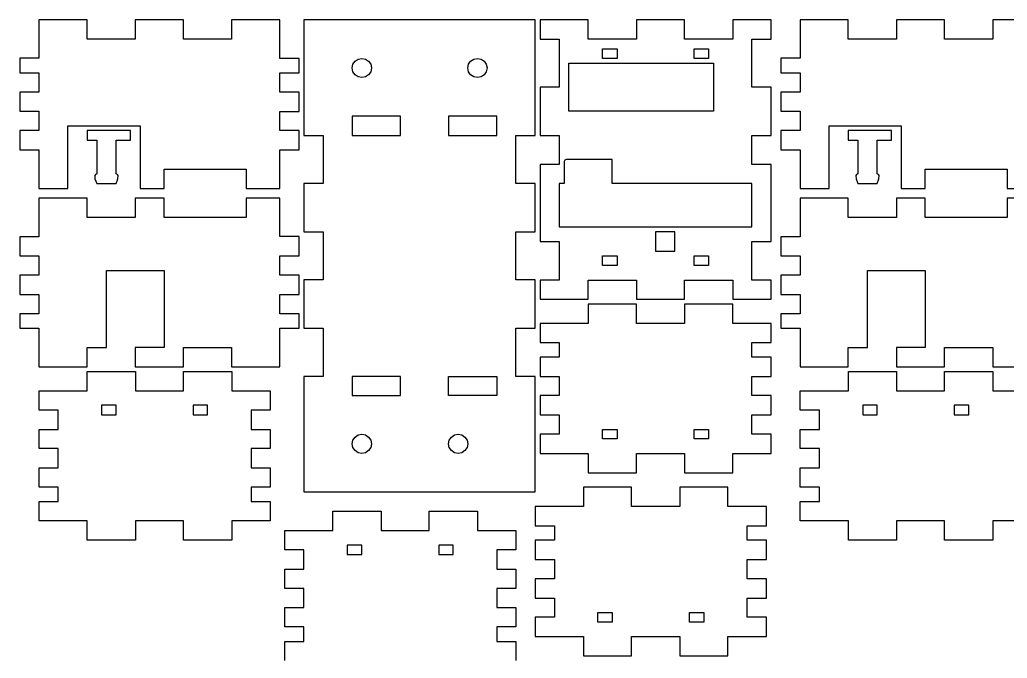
# Model space of a CAD drawing. Extents: x 1 to 418, y 1 to 299.
# Drawn here: x 1 to 206, y 166.5 to 299 of the extents above; entities that cross this region are included whole.
import ezdxf

# ---------------------------------------------------------------- set-up
doc = ezdxf.new("R2010")
doc.units = 0
doc.layers.add('Layer 1', color=7, linetype='CONTINUOUS')

msp = doc.modelspace()

# ---------------------------------------------------------------- linework, layer by layer
at = {"layer": 'Layer 1', "color": 4}
for p, q in [((4.985901, 298.999244), (4.985901, 295.004036)), ((14.987151, 298.999244), (4.985901, 298.999244)), ((4.985901, 298.999244), (4.985901, 298.999244)), ((14.987151, 294.995216), (14.987151, 298.999244)), ((34.989651, 298.999244), (24.988401, 298.999244)), ((24.988401, 298.999244), (24.988401, 294.995216)), ((34.989651, 294.995216), (34.989651, 298.999244)), ((54.992151, 298.999244), (44.990901, 298.999244)), ((44.990901, 298.999244), (44.990901, 294.995216)), ((54.992151, 294.995216), (54.992151, 298.999244)), ((107.999719, 299.003203), (60.004302, 299.003203)), ((60.004302, 299.003203), (60.004302, 275.005495)), ((107.999719, 275.005495), (107.999719, 299.003203)), ((119.001856, 298.997022), (109.000606, 298.997022)), ((109.000606, 298.997022), (109.000606, 295.001814)), ((119.001856, 295.001814), (119.001856, 298.997022)), ((138.995537, 298.997022), (129.003106, 298.997022)), ((129.003106, 298.997022), (129.003106, 295.001814)), ((138.995537, 295.001814), (138.995537, 298.997022)), ((156.996023, 298.997022), (148.996787, 298.997022)), ((148.996787, 298.997022), (148.996787, 295.001814)), ((156.996023, 295.001814), (156.996023, 298.997022)), ((156.996023, 298.997022), (156.996023, 298.997022)), ((162.98639, 298.999244), (162.98639, 295.004036)), ((172.98764, 298.999244), (162.98639, 298.999244)), ((162.98639, 298.999244), (162.98639, 298.999244)), ((172.98764, 294.995216), (172.98764, 298.999244)), ((192.99014, 298.999244), (182.98889, 298.999244)), ((182.98889, 298.999244), (182.98889, 294.995216)), ((192.99014, 294.995216), (192.99014, 298.999244)), ((212.99264, 298.999244), (202.99139, 298.999244)), ((202.99139, 298.999244), (202.99139, 294.995216)), ((4.985901, 295.004036), (4.994721, 295.004036)), ((4.994721, 295.004036), (4.994721, 291.000008)), ((24.988401, 294.995216), (14.987151, 294.995216)), ((44.990901, 294.995216), (34.989651, 294.995216)), ((54.992151, 290.991188), (54.992151, 294.995216)), ((109.000606, 295.001814), (112.995814, 295.001814)), ((112.995814, 295.001814), (112.995814, 287.002578)), ((129.003106, 295.001814), (119.001856, 295.001814)), ((148.996787, 295.001814), (138.995537, 295.001814)), ((153.000814, 285.000564), (153.000814, 295.001814)), ((153.000814, 295.001814), (156.996023, 295.001814)), ((162.98639, 295.004036), (162.995209, 295.004036)), ((162.995209, 295.004036), (162.995209, 291.000008)), ((182.98889, 294.995216), (172.98764, 294.995216)), ((202.99139, 294.995216), (192.99014, 294.995216)), ((121.999513, 290.995218), (121.999513, 292.995217)), ((121.999513, 292.995217), (124.999513, 292.995217)), ((124.999513, 292.995217), (124.999513, 290.995218)), ((124.999513, 292.995217), (124.999513, 292.995217)), ((140.999512, 292.995217), (143.999512, 292.995217)), ((140.999512, 290.995218), (140.999512, 292.995217)), ((140.999512, 292.995217), (140.999512, 292.995217)), ((143.999512, 292.995217), (143.999512, 290.995218)), ((4.994721, 291.000008), (0.999513, 291.000008)), ((0.999513, 291.000008), (0.999513, 288.001397)), ((58.98736, 290.991188), (54.992151, 290.991188)), ((58.98736, 287.992577), (58.98736, 290.991188)), ((70.00991, 288.995078), (70.16716, 289.773328)), ((70.16716, 289.773328), (70.595909, 290.409078)), ((70.595909, 290.409078), (71.231659, 290.837828)), ((71.231659, 290.837828), (72.009909, 290.995078)), ((72.009909, 290.995078), (72.788158, 290.837828)), ((72.788158, 290.837828), (73.423908, 290.409078)), ((73.423908, 290.409078), (73.852658, 289.773328)), ((73.852658, 289.773328), (74.009908, 288.995078)), ((94.009916, 288.995078), (94.167165, 289.773328)), ((94.167165, 289.773328), (94.595915, 290.409078)), ((94.595915, 290.409078), (95.231665, 290.837828)), ((95.231665, 290.837828), (96.009914, 290.995078)), ((96.009914, 290.995078), (96.788164, 290.837828)), ((96.788164, 290.837828), (97.423914, 290.409078)), ((97.423914, 290.409078), (97.852663, 289.773328)), ((97.852663, 289.773328), (98.009913, 288.995078)), ((114.999513, 289.999244), (144.999512, 289.999244)), ((114.999513, 279.999245), (114.999513, 289.999244)), ((114.999513, 289.999244), (114.999513, 289.999244)), ((124.999513, 290.995218), (121.999513, 290.995218)), ((143.999512, 290.995218), (140.999512, 290.995218)), ((144.999512, 289.999244), (144.999512, 279.999245)), ((162.995209, 291.000008), (159.000001, 291.000008)), ((159.000001, 291.000008), (159.000001, 288.001397)), ((0.999513, 288.001397), (4.994721, 288.001397)), ((4.994721, 288.001397), (4.994721, 283.997369)), ((54.992151, 283.98855), (54.992151, 287.992577)), ((54.992151, 287.992577), (58.98736, 287.992577)), ((70.16716, 288.216828), (70.00991, 288.995078)), ((70.595909, 287.581078), (70.16716, 288.216828)), ((71.231659, 287.152328), (70.595909, 287.581078)), ((72.009909, 286.995078), (71.231659, 287.152328)), ((72.788158, 287.152328), (72.009909, 286.995078)), ((72.009909, 286.995078), (72.009909, 286.995078)), ((73.423908, 287.581078), (72.788158, 287.152328)), ((73.852658, 288.216828), (73.423908, 287.581078)), ((74.009908, 288.995078), (73.852658, 288.216828)), ((94.167165, 288.216828), (94.009916, 288.995078)), ((94.595915, 287.581078), (94.167165, 288.216828)), ((95.231665, 287.152328), (94.595915, 287.581078)), ((96.009914, 286.995078), (95.231665, 287.152328)), ((96.788164, 287.152328), (96.009914, 286.995078)), ((96.009914, 286.995078), (96.009914, 286.995078)), ((97.423914, 287.581078), (96.788164, 287.152328)), ((97.852663, 288.216828), (97.423914, 287.581078)), ((98.009913, 288.995078), (97.852663, 288.216828)), ((112.995814, 287.002578), (112.995814, 285.000564)), ((159.000001, 288.001397), (162.995209, 288.001397)), ((162.995209, 288.001397), (162.995209, 283.997369)), ((112.995814, 285.000564), (109.000606, 285.000564)), ((109.000606, 285.000564), (109.000606, 274.999314)), ((156.996023, 285.000564), (153.000814, 285.000564)), ((156.996023, 274.999314), (156.996023, 285.000564)), ((4.994721, 283.997369), (0.999513, 283.997369)), ((0.999513, 283.997369), (0.999513, 280.002161)), ((58.98736, 283.98855), (54.992151, 283.98855)), ((58.98736, 279.993341), (58.98736, 283.98855)), ((162.995209, 283.997369), (159.000001, 283.997369)), ((159.000001, 283.997369), (159.000001, 280.002161)), ((0.999513, 280.002161), (4.994721, 280.002161)), ((4.994721, 280.002161), (4.994721, 275.998133)), ((54.992151, 275.989313), (54.992151, 279.993341)), ((54.992151, 279.993341), (58.98736, 279.993341)), ((80.00991, 278.995075), (70.00991, 278.995075)), ((70.00991, 278.995075), (70.00991, 274.995078)), ((80.00991, 274.995078), (80.00991, 278.995075)), ((90.009909, 278.995075), (90.009909, 274.995078)), ((100.009909, 278.995075), (90.009909, 278.995075)), ((90.009909, 278.995075), (90.009909, 278.995075)), ((100.009909, 274.995078), (100.009909, 278.995075)), ((144.999512, 279.999245), (114.999513, 279.999245)), ((159.000001, 280.002161), (162.995209, 280.002161)), ((162.995209, 280.002161), (162.995209, 275.998133)), ((10.999512, 263.999246), (10.991943, 276.99473)), ((10.991943, 276.99473), (25.984999, 276.99473)), ((25.984999, 276.99473), (25.999513, 263.999246)), ((169.000001, 263.999246), (168.992431, 276.99473)), ((168.992431, 276.99473), (183.985487, 276.99473)), ((183.985487, 276.99473), (184.000002, 263.999246)), ((4.994721, 275.998133), (0.999513, 275.998133)), ((0.999513, 275.998133), (0.999513, 272.002925)), ((14.988489, 275.99684), (14.988472, 273.996836)), ((23.988491, 275.99684), (14.988489, 275.99684)), ((23.988491, 273.996864), (23.988491, 275.99684)), ((58.98736, 275.989313), (54.992151, 275.989313)), ((58.98736, 271.994105), (58.98736, 275.989313)), ((60.004302, 275.005495), (63.999511, 275.005495)), ((63.999511, 275.005495), (63.999511, 267.006259)), ((70.00991, 274.995078), (80.00991, 274.995078)), ((80.00991, 274.995078), (80.00991, 274.995078)), ((90.009909, 274.995078), (100.009909, 274.995078)), ((104.004511, 265.004245), (104.004511, 275.005495)), ((104.004511, 275.005495), (107.999719, 275.005495)), ((109.000606, 274.999314), (112.995814, 274.999314)), ((112.995814, 274.999314), (112.994719, 268.999245)), ((152.999513, 268.999245), (153.000814, 274.999314)), ((153.000814, 274.999314), (156.996023, 274.999314)), ((162.995209, 275.998133), (159.000001, 275.998133)), ((159.000001, 275.998133), (159.000001, 272.002925)), ((172.988978, 275.99684), (172.988961, 273.996836)), ((181.988979, 275.99684), (172.988978, 275.99684)), ((181.988979, 273.996864), (181.988979, 275.99684)), ((14.988472, 273.996836), (16.988468, 273.996836)), ((16.988468, 273.996836), (16.988488, 266.99685)), ((20.988488, 273.996836), (23.988491, 273.996864)), ((20.988491, 266.996841), (20.988488, 273.996836)), ((20.988488, 273.996836), (20.988488, 273.996836)), ((20.988488, 273.996836), (20.988488, 273.996836)), ((172.988961, 273.996836), (174.988957, 273.996836)), ((174.988957, 273.996836), (174.988976, 266.99685)), ((178.988977, 273.996836), (181.988979, 273.996864)), ((178.98898, 266.996841), (178.988977, 273.996836)), ((178.988977, 273.996836), (178.988977, 273.996836)), ((178.988977, 273.996836), (178.988977, 273.996836)), ((0.999513, 272.002925), (4.994721, 272.002925)), ((4.994721, 272.002925), (4.994721, 267.998897)), ((54.992151, 267.998897), (54.992151, 271.994105)), ((54.992151, 271.994105), (58.98736, 271.994105)), ((159.000001, 272.002925), (162.995209, 272.002925)), ((162.995209, 272.002925), (162.995209, 267.998897)), ((112.994719, 268.999245), (108.999511, 268.999245)), ((108.999511, 268.999245), (108.999511, 252.999246)), ((114.015137, 269.57737), (113.999512, 268.999245)), ((113.999512, 268.999245), (114.001231, 264.998065)), ((114.124512, 269.874245), (114.015137, 269.57737)), ((114.421388, 269.98362), (114.124512, 269.874245)), ((114.999513, 269.999246), (114.421388, 269.98362)), ((124.002481, 269.99869), (114.999513, 269.999246)), ((124.002481, 264.998065), (124.002481, 269.99869)), ((156.994722, 268.999245), (152.999513, 268.999245)), ((156.999511, 252.999246), (156.994722, 268.999245)), ((4.994721, 267.998897), (4.985901, 267.998897)), ((4.985901, 267.998897), (4.985901, 263.994869)), ((16.701379, 266.910912), (16.566614, 266.684349)), ((16.566614, 266.684349), (16.613487, 265.996848)), ((16.988488, 266.99685), (16.701379, 266.910912)), ((21.2756, 266.910904), (20.988491, 266.996841)), ((21.410365, 266.684342), (21.2756, 266.910904)), ((21.36349, 265.996843), (21.410365, 266.684342)), ((30.988471, 263.99683), (30.988471, 268.000858)), ((30.988471, 268.000858), (47.988471, 268.000858)), ((47.988471, 268.000858), (47.988471, 263.99683)), ((54.992151, 267.990077), (54.992151, 267.998897)), ((54.992151, 263.994869), (54.992151, 267.990077)), ((63.999511, 267.006259), (63.999511, 265.004245)), ((162.995209, 267.998897), (162.98639, 267.998897)), ((162.98639, 267.998897), (162.98639, 263.994869)), ((174.701868, 266.910912), (174.567102, 266.684349)), ((174.567102, 266.684349), (174.613976, 265.996848)), ((174.988976, 266.99685), (174.701868, 266.910912)), ((179.276088, 266.910904), (178.98898, 266.996841)), ((179.410854, 266.684342), (179.276088, 266.910904)), ((179.363979, 265.996843), (179.410854, 266.684342)), ((188.98896, 263.99683), (188.98896, 268.000858)), ((188.98896, 268.000858), (205.98896, 268.000858)), ((205.98896, 268.000858), (205.98896, 263.99683)), ((16.613487, 265.996848), (16.988468, 264.996854)), ((16.988468, 264.996854), (20.988488, 264.996854)), ((20.988488, 264.996854), (21.36349, 265.996843)), ((63.999511, 265.004245), (60.004302, 265.004245)), ((60.004302, 265.004245), (60.004302, 255.002995)), ((107.999719, 265.004245), (104.004511, 265.004245)), ((107.999719, 255.002995), (107.999719, 265.004245)), ((114.001231, 264.998065), (112.995814, 264.998065)), ((112.995814, 264.998065), (112.995814, 256.002231)), ((153.000814, 264.998065), (124.002481, 264.998065)), ((153.000814, 256.002231), (153.000814, 264.998065)), ((153.000814, 264.998065), (153.000814, 264.998065)), ((174.613976, 265.996848), (174.988957, 264.996854)), ((174.988957, 264.996854), (178.988977, 264.996854)), ((178.988977, 264.996854), (179.363979, 265.996843)), ((4.985901, 263.994869), (10.999512, 263.999246)), ((25.999513, 263.999246), (30.988471, 263.99683)), ((47.988471, 263.99683), (54.992151, 263.994869)), ((162.98639, 263.994869), (169.000001, 263.999246)), ((184.000002, 263.999246), (188.98896, 263.99683)), ((205.98896, 263.99683), (212.99264, 263.994869)), ((4.985901, 261.992855), (4.985901, 257.988827)), ((14.987151, 261.992855), (4.985901, 261.992855)), ((4.985901, 261.992855), (4.985901, 261.992855)), ((14.987151, 257.988827), (14.987151, 261.992855)), ((30.988471, 262.000859), (24.988401, 261.992855)), ((24.988401, 261.992855), (24.988401, 257.988827)), ((30.988471, 257.996831), (30.988471, 262.000859)), ((54.992151, 261.992855), (47.988471, 261.996832)), ((47.988471, 261.996832), (47.988471, 257.992804)), ((54.992151, 257.997647), (54.992151, 261.992855)), ((162.98639, 261.992855), (162.98639, 257.988827)), ((172.98764, 261.992855), (162.98639, 261.992855)), ((162.98639, 261.992855), (162.98639, 261.992855)), ((172.98764, 257.988827), (172.98764, 261.992855)), ((188.98896, 262.000859), (182.98889, 261.992855)), ((182.98889, 261.992855), (182.98889, 257.988827)), ((188.98896, 257.996831), (188.98896, 262.000859)), ((212.99264, 261.992855), (205.98896, 261.996832)), ((205.98896, 261.996832), (205.98896, 257.992804)), ((4.985901, 257.988827), (4.994721, 257.988827)), ((4.994721, 257.988827), (4.994721, 253.9848)), ((24.988401, 257.988827), (14.987151, 257.988827)), ((47.988471, 257.992804), (30.988471, 257.996831)), ((54.992151, 257.988827), (54.992151, 257.997647)), ((54.992151, 253.993619), (54.992151, 257.988827)), ((162.98639, 257.988827), (162.995209, 257.988827)), ((162.995209, 257.988827), (162.995209, 253.9848)), ((182.98889, 257.988827), (172.98764, 257.988827)), ((205.98896, 257.992804), (188.98896, 257.996831)), ((60.004302, 255.002995), (63.999511, 255.002995)), ((63.999511, 255.002995), (63.999511, 247.003759)), ((104.004511, 245.001745), (104.004511, 255.002995)), ((104.004511, 255.002995), (107.999719, 255.002995)), ((112.995814, 256.002231), (153.000814, 256.002231)), ((132.999511, 254.999244), (132.999511, 250.999244)), ((136.999512, 254.999244), (132.999511, 254.999244)), ((132.999511, 254.999244), (132.999511, 254.999244)), ((132.999511, 254.999244), (132.999511, 254.999244)), ((136.999512, 250.999244), (136.999512, 254.999244)), ((4.994721, 253.9848), (0.999513, 253.9848)), ((0.999513, 253.9848), (0.999513, 249.989591)), ((58.98736, 253.993619), (54.992151, 253.993619)), ((58.98736, 249.998411), (58.98736, 253.993619)), ((108.999511, 252.999246), (112.994719, 252.999246)), ((112.994719, 252.999246), (112.995814, 246.997578)), ((153.000814, 244.995565), (153.004303, 252.999246)), ((153.004303, 252.999246), (156.999511, 252.999246)), ((162.995209, 253.9848), (159.000001, 253.9848)), ((159.000001, 253.9848), (159.000001, 249.989591)), ((132.999511, 250.999244), (136.999512, 250.999244)), ((0.999513, 249.989591), (4.994721, 249.989591)), ((4.994721, 249.989591), (4.994721, 245.985563)), ((54.992151, 245.994383), (54.992151, 249.998411)), ((54.992151, 249.998411), (58.98736, 249.998411)), ((121.999513, 247.999247), (121.999513, 249.999246)), ((121.999513, 249.999246), (124.999513, 249.999246)), ((124.999513, 249.999246), (124.999513, 247.999247)), ((124.999513, 249.999246), (124.999513, 249.999246)), ((140.999512, 249.999246), (143.999512, 249.999246)), ((140.999512, 247.999247), (140.999512, 249.999246)), ((140.999512, 249.999246), (140.999512, 249.999246)), ((143.999512, 249.999246), (143.999512, 247.999247)), ((159.000001, 249.989591), (162.995209, 249.989591)), ((162.995209, 249.989591), (162.995209, 245.985563)), ((18.991179, 230.992508), (18.991179, 246.9998)), ((18.991179, 246.9998), (30.985624, 246.9998)), ((30.985624, 246.9998), (30.985624, 230.992508)), ((58.98736, 245.994383), (54.992151, 245.994383)), ((58.98736, 241.999175), (58.98736, 245.994383)), ((63.999511, 247.003759), (63.999511, 245.001745)), ((112.995814, 246.997578), (112.995814, 244.995565)), ((124.999513, 247.999247), (121.999513, 247.999247)), ((143.999512, 247.999247), (140.999512, 247.999247)), ((176.991668, 230.992508), (176.991668, 246.9998)), ((176.991668, 246.9998), (188.986112, 246.9998)), ((188.986112, 246.9998), (188.986112, 230.992508)), ((4.994721, 245.985563), (0.999513, 245.985563)), ((0.999513, 245.985563), (0.999513, 241.990355)), ((63.999511, 245.001745), (60.004302, 245.001745)), ((60.004302, 245.001745), (60.004302, 235.000495)), ((107.999719, 245.001745), (104.004511, 245.001745)), ((107.999719, 235.000495), (107.999719, 245.001745)), ((112.995814, 244.995565), (109.000606, 244.995565)), ((109.000606, 244.995565), (109.000606, 241.000356)), ((119.001856, 241.000356), (119.001856, 244.995565)), ((119.001856, 244.995565), (129.003106, 244.995565)), ((129.003106, 244.995565), (129.003106, 241.000356)), ((138.995537, 241.000356), (138.995537, 244.995565)), ((138.995537, 244.995565), (148.996787, 244.995565)), ((148.996787, 244.995565), (148.996787, 241.000356)), ((156.996023, 244.995565), (153.000814, 244.995565)), ((156.996023, 241.000356), (156.996023, 244.995565)), ((162.995209, 245.985563), (159.000001, 245.985563)), ((159.000001, 245.985563), (159.000001, 241.990355)), ((0.999513, 241.990355), (4.994721, 241.990355)), ((4.994721, 241.990355), (4.994721, 237.986327)), ((54.992151, 237.995147), (54.992151, 241.999175)), ((54.992151, 241.999175), (58.98736, 241.999175)), ((159.000001, 241.990355), (162.995209, 241.990355)), ((162.995209, 241.990355), (162.995209, 237.986327)), ((109.000606, 241.000356), (119.001856, 241.000356)), ((129.007083, 239.994454), (119.005833, 239.994454)), ((119.005833, 239.994454), (119.005833, 235.999246)), ((129.003106, 241.000356), (138.995537, 241.000356)), ((129.007083, 235.999246), (129.007083, 239.994454)), ((149.000763, 239.994454), (138.999513, 239.994454)), ((138.999513, 239.994454), (138.999513, 235.999246)), ((148.996787, 241.000356), (153.000814, 241.000356)), ((149.000763, 235.999246), (149.000763, 239.994454)), ((153.000814, 241.000356), (156.996023, 241.000356)), ((4.994721, 237.986327), (0.999513, 237.986327)), ((0.999513, 237.986327), (0.999513, 234.987716)), ((58.98736, 237.995147), (54.992151, 237.995147)), ((58.98736, 234.996536), (58.98736, 237.995147)), ((162.995209, 237.986327), (159.000001, 237.986327)), ((159.000001, 237.986327), (159.000001, 234.987716)), ((119.005833, 235.999246), (109.004583, 235.999246)), ((109.004583, 235.999246), (109.004583, 231.995218)), ((138.999513, 235.999246), (129.007083, 235.999246)), ((156.999999, 235.999246), (149.000763, 235.999246)), ((156.999999, 231.995218), (156.999999, 235.999246)), ((156.999999, 235.999246), (156.999999, 235.999246)), ((0.999513, 234.987716), (4.994721, 234.987716)), ((4.994721, 234.987716), (4.994721, 230.983688)), ((54.992151, 230.992508), (54.992151, 234.996536)), ((54.992151, 234.996536), (58.98736, 234.996536)), ((60.004302, 235.000495), (63.999511, 235.000495)), ((63.999511, 235.000495), (63.999511, 227.001259)), ((104.004511, 224.999245), (104.004511, 235.000495)), ((104.004511, 235.000495), (107.999719, 235.000495)), ((159.000001, 234.987716), (162.995209, 234.987716)), ((162.995209, 234.987716), (162.995209, 230.983688)), ((109.004583, 231.995218), (112.999791, 231.995218)), ((112.999791, 231.995218), (112.999791, 228.996607)), ((153.004791, 228.996607), (153.004791, 231.995218)), ((153.004791, 231.995218), (156.999999, 231.995218)), ((4.994721, 230.983688), (4.985901, 230.983688)), ((4.985901, 230.983688), (4.985901, 226.98848)), ((14.987151, 226.98848), (14.987151, 230.992508)), ((14.987151, 230.992508), (18.991179, 230.992508)), ((30.985624, 230.992508), (24.988401, 230.992508)), ((24.988401, 230.992508), (24.988401, 226.98848)), ((34.989651, 226.98848), (34.989651, 230.992508)), ((34.989651, 230.992508), (44.990901, 230.992508)), ((44.990901, 230.992508), (44.990901, 226.98848)), ((54.992151, 226.98848), (54.992151, 230.992508)), ((162.995209, 230.983688), (162.98639, 230.983688)), ((162.98639, 230.983688), (162.98639, 226.98848)), ((172.98764, 226.98848), (172.98764, 230.992508)), ((172.98764, 230.992508), (176.991668, 230.992508)), ((188.986112, 230.992508), (182.98889, 230.992508)), ((182.98889, 230.992508), (182.98889, 226.98848)), ((192.99014, 226.98848), (192.99014, 230.992508)), ((192.99014, 230.992508), (202.99139, 230.992508)), ((202.99139, 230.992508), (202.99139, 226.98848)), ((112.999791, 228.996607), (109.004583, 228.996607)), ((109.004583, 228.996607), (109.004583, 224.992579)), ((156.999999, 228.996607), (153.004791, 228.996607)), ((156.999999, 224.992579), (156.999999, 228.996607)), ((4.985901, 226.98848), (14.987151, 226.98848)), ((15.005833, 222.000358), (15.005833, 225.995566)), ((15.005833, 225.995566), (25.007083, 225.995566)), ((24.988401, 226.98848), (34.989651, 226.98848)), ((25.007083, 225.995566), (25.007083, 222.000358)), ((34.999512, 222.000358), (34.999512, 225.995566)), ((34.999512, 225.995566), (45.000762, 225.995566)), ((44.990901, 226.98848), (54.992151, 226.98848)), ((45.000762, 225.995566), (45.000762, 222.000358)), ((63.999511, 227.001259), (63.999511, 224.999245)), ((162.98639, 226.98848), (172.98764, 226.98848)), ((173.00632, 222.000358), (173.00632, 225.995566)), ((173.00632, 225.995566), (183.00757, 225.995566)), ((182.98889, 226.98848), (192.99014, 226.98848)), ((183.00757, 225.995566), (183.00757, 222.000358)), ((193.000001, 222.000358), (193.000001, 225.995566)), ((193.000001, 225.995566), (203.001251, 225.995566)), ((202.99139, 226.98848), (212.99264, 226.98848)), ((203.001251, 225.995566), (203.001251, 222.000358)), ((63.999511, 224.999245), (60.004302, 224.999245)), ((60.004302, 224.999245), (60.004302, 201.001537)), ((70.00991, 224.998966), (70.00991, 220.998965)), ((80.00991, 224.998966), (70.00991, 224.998966)), ((70.00991, 224.998966), (70.00991, 224.998966)), ((80.00991, 220.998965), (80.00991, 224.998966)), ((90.009909, 220.998965), (90.009909, 224.998966)), ((90.009909, 224.998966), (100.009909, 224.998966)), ((100.009909, 224.998966), (100.009909, 220.998965)), ((100.009909, 224.998966), (100.009909, 224.998966)), ((107.999719, 224.999245), (104.004511, 224.999245)), ((107.999719, 221.004037), (107.999719, 224.999245)), ((109.004583, 224.992579), (112.999791, 224.992579)), ((112.999791, 224.992579), (112.999791, 220.997371)), ((153.004791, 220.997371), (153.004791, 224.992579)), ((153.004791, 224.992579), (156.999999, 224.992579)), ((5.004583, 217.99633), (5.004583, 222.000358)), ((5.004583, 222.000358), (15.005833, 222.000358)), ((25.007083, 222.000358), (34.999512, 222.000358)), ((45.000762, 222.000358), (52.999998, 222.000358)), ((52.999998, 222.000358), (52.999998, 217.99633)), ((163.00507, 217.99633), (163.00507, 222.000358)), ((163.00507, 222.000358), (173.00632, 222.000358)), ((183.00757, 222.000358), (193.000001, 222.000358)), ((203.001251, 222.000358), (211.000487, 222.000358)), ((70.00991, 220.998965), (80.00991, 220.998965)), ((100.009909, 220.998965), (90.009909, 220.998965)), ((108.008539, 201.001537), (107.999719, 221.004037)), ((112.999791, 220.997371), (109.004583, 220.997371)), ((109.004583, 220.997371), (109.004583, 216.993343)), ((156.999999, 220.997371), (153.004791, 220.997371)), ((156.999999, 216.993343), (156.999999, 220.997371)), ((8.999791, 217.99633), (5.004583, 217.99633)), ((8.999791, 214.001121), (8.999791, 217.99633)), ((20.999513, 218.995219), (17.999513, 218.995219)), ((17.999513, 218.995219), (17.999513, 216.99522)), ((20.999513, 216.99522), (20.999513, 218.995219)), ((39.999511, 218.995219), (36.999511, 218.995219)), ((36.999511, 218.995219), (36.999511, 216.99522)), ((39.999511, 216.99522), (39.999511, 218.995219)), ((52.999998, 217.99633), (49.00479, 217.99633)), ((49.00479, 217.99633), (49.00479, 214.001121)), ((167.000278, 217.99633), (163.00507, 217.99633)), ((167.000278, 214.001121), (167.000278, 217.99633)), ((179, 218.995219), (176.000001, 218.995219)), ((176.000001, 218.995219), (176.000001, 216.99522)), ((179, 216.99522), (179, 218.995219)), ((197.999999, 218.995219), (194.999999, 218.995219)), ((194.999999, 218.995219), (194.999999, 216.99522)), ((197.999999, 216.99522), (197.999999, 218.995219)), ((17.999513, 216.99522), (20.999513, 216.99522)), ((20.999513, 216.99522), (20.999513, 216.99522)), ((36.999511, 216.99522), (39.999511, 216.99522)), ((36.999511, 216.99522), (36.999511, 216.99522)), ((109.004583, 216.993343), (112.999791, 216.993343)), ((112.999791, 216.993343), (112.999791, 212.998135)), ((153.004791, 212.998135), (153.004791, 216.993343)), ((153.004791, 216.993343), (156.999999, 216.993343)), ((176.000001, 216.99522), (179, 216.99522)), ((179, 216.99522), (179, 216.99522)), ((194.999999, 216.99522), (197.999999, 216.99522)), ((194.999999, 216.99522), (194.999999, 216.99522)), ((5.004583, 209.997094), (5.004583, 214.001121)), ((5.004583, 214.001121), (8.999791, 214.001121)), ((49.00479, 214.001121), (52.999998, 214.001121)), ((52.999998, 214.001121), (52.999998, 209.997094)), ((121.999513, 211.999246), (121.999513, 213.999245)), ((121.999513, 213.999245), (124.999513, 213.999245)), ((124.999513, 213.999245), (124.999513, 211.999246)), ((124.999513, 213.999245), (124.999513, 213.999245)), ((140.999512, 213.999245), (143.999512, 213.999245)), ((140.999512, 211.999246), (140.999512, 213.999245)), ((140.999512, 213.999245), (140.999512, 213.999245)), ((143.999512, 213.999245), (143.999512, 211.999246)), ((163.00507, 209.997094), (163.00507, 214.001121)), ((163.00507, 214.001121), (167.000278, 214.001121)), ((70.00991, 210.998966), (70.16716, 211.777216)), ((70.16716, 211.777216), (70.595909, 212.412966)), ((70.595909, 212.412966), (71.231659, 212.841716)), ((71.231659, 212.841716), (72.009909, 212.998966)), ((72.009909, 212.998966), (72.788158, 212.841716)), ((72.788158, 212.841716), (73.423908, 212.412966)), ((73.423908, 212.412966), (73.852658, 211.777216)), ((73.852658, 211.777216), (74.009908, 210.998966)), ((90.009924, 210.998966), (90.167173, 211.777216)), ((90.167173, 211.777216), (90.595923, 212.412966)), ((90.595923, 212.412966), (91.231673, 212.841716)), ((91.231673, 212.841716), (92.009922, 212.998966)), ((92.009922, 212.998966), (92.788172, 212.841716)), ((92.788172, 212.841716), (93.423922, 212.412966)), ((93.423922, 212.412966), (93.852671, 211.777216)), ((93.852671, 211.777216), (94.009921, 210.998966)), ((112.999791, 212.998135), (109.004583, 212.998135)), ((109.004583, 212.998135), (109.004583, 208.994107)), ((124.999513, 211.999246), (121.999513, 211.999246)), ((143.999512, 211.999246), (140.999512, 211.999246)), ((156.999999, 212.998135), (153.004791, 212.998135)), ((156.999999, 208.994107), (156.999999, 212.998135)), ((8.999791, 209.997094), (5.004583, 209.997094)), ((8.999791, 206.001885), (8.999791, 209.997094)), ((52.999998, 209.997094), (49.00479, 209.997094)), ((49.00479, 209.997094), (49.00479, 206.001885)), ((70.16716, 210.220716), (70.00991, 210.998966)), ((70.595909, 209.584966), (70.16716, 210.220716)), ((71.231659, 209.156216), (70.595909, 209.584966)), ((72.009909, 208.998966), (71.231659, 209.156216)), ((72.788158, 209.156216), (72.009909, 208.998966)), ((73.423908, 209.584966), (72.788158, 209.156216)), ((73.852658, 210.220716), (73.423908, 209.584966)), ((74.009908, 210.998966), (73.852658, 210.220716)), ((90.167173, 210.220716), (90.009924, 210.998966)), ((90.595923, 209.584966), (90.167173, 210.220716)), ((91.231673, 209.156216), (90.595923, 209.584966)), ((92.009922, 208.998966), (91.231673, 209.156216)), ((92.788172, 209.156216), (92.009922, 208.998966)), ((93.423922, 209.584966), (92.788172, 209.156216)), ((93.852671, 210.220716), (93.423922, 209.584966)), ((94.009921, 210.998966), (93.852671, 210.220716)), ((167.000278, 209.997094), (163.00507, 209.997094)), ((167.000278, 206.001885), (167.000278, 209.997094)), ((72.009909, 208.998966), (72.009909, 208.998966)), ((92.009922, 208.998966), (92.009922, 208.998966)), ((109.004583, 208.994107), (119.005833, 208.994107)), ((119.005833, 208.994107), (119.005833, 204.998899)), ((129.007083, 204.998899), (129.007083, 208.994107)), ((129.007083, 208.994107), (138.999513, 208.994107)), ((138.999513, 208.994107), (138.999513, 204.998899)), ((149.000763, 204.998899), (149.000763, 208.994107)), ((149.000763, 208.994107), (156.999999, 208.994107)), ((5.004583, 201.997858), (5.004583, 206.001885)), ((5.004583, 206.001885), (8.999791, 206.001885)), ((49.00479, 206.001885), (52.999998, 206.001885)), ((52.999998, 206.001885), (52.999998, 201.997858)), ((119.005833, 204.998899), (129.007083, 204.998899)), ((138.999513, 204.998899), (149.000763, 204.998899)), ((163.00507, 201.997858), (163.00507, 206.001885)), ((163.00507, 206.001885), (167.000278, 206.001885)), ((8.999791, 201.997858), (5.004583, 201.997858)), ((8.999791, 198.999246), (8.999791, 201.997858)), ((52.999998, 201.997858), (49.00479, 201.997858)), ((49.00479, 201.997858), (49.00479, 198.999246)), ((60.004302, 201.001537), (108.008539, 201.001537)), ((108.008539, 201.001537), (108.008539, 201.001537)), ((128.007562, 201.995219), (118.006312, 201.995219)), ((118.006312, 201.995219), (118.006312, 198.00001)), ((128.007562, 198.00001), (128.007562, 201.995219)), ((148.001256, 201.995219), (138.000006, 201.995219)), ((138.000006, 201.995219), (138.000006, 198.00001)), ((148.001256, 198.00001), (148.001256, 201.995219)), ((167.000278, 201.997858), (163.00507, 201.997858)), ((167.000278, 198.999246), (167.000278, 201.997858)), ((5.004583, 194.995219), (5.004583, 198.999246)), ((5.004583, 198.999246), (8.999791, 198.999246)), ((49.00479, 198.999246), (52.999998, 198.999246)), ((52.999998, 198.999246), (52.999998, 194.995219)), ((163.00507, 194.995219), (163.00507, 198.999246)), ((163.00507, 198.999246), (167.000278, 198.999246)), ((66.006337, 193.005148), (66.006337, 197.000357)), ((66.006337, 197.000357), (76.007587, 197.000357)), ((76.007587, 197.000357), (76.007587, 193.005148)), ((86.000003, 193.005148), (86.000003, 197.000357)), ((86.000003, 197.000357), (96.001253, 197.000357)), ((96.001253, 197.000357), (96.001253, 193.005148)), ((118.006312, 198.00001), (108.005062, 198.00001)), ((108.005062, 198.00001), (108.005062, 193.995983)), ((138.000006, 198.00001), (128.007562, 198.00001)), ((156.000478, 198.00001), (148.001256, 198.00001)), ((156.000478, 193.995983), (156.000478, 198.00001)), ((156.000478, 198.00001), (156.000478, 198.00001)), ((15.005833, 194.995219), (5.004583, 194.995219)), ((15.005833, 191.00001), (15.005833, 194.995219)), ((34.999512, 194.995219), (25.007083, 194.995219)), ((25.007083, 194.995219), (25.007083, 191.00001)), ((34.999512, 191.00001), (34.999512, 194.995219)), ((52.999998, 194.995219), (45.000762, 194.995219)), ((45.000762, 194.995219), (45.000762, 191.00001)), ((52.999998, 194.995219), (52.999998, 194.995219)), ((173.00632, 194.995219), (163.00507, 194.995219)), ((173.00632, 191.00001), (173.00632, 194.995219)), ((193.000001, 194.995219), (183.00757, 194.995219)), ((183.00757, 194.995219), (183.00757, 191.00001)), ((193.000001, 191.00001), (193.000001, 194.995219)), ((211.000487, 194.995219), (203.001251, 194.995219)), ((203.001251, 194.995219), (203.001251, 191.00001)), ((56.005087, 189.001121), (56.005087, 193.005148)), ((56.005087, 193.005148), (66.006337, 193.005148)), ((76.007587, 193.005148), (86.000003, 193.005148)), ((96.001253, 193.005148), (104.000503, 193.005148)), ((104.000503, 193.005148), (104.000503, 189.001121)), ((108.005062, 193.995983), (112.000284, 193.995983)), ((112.000284, 193.995983), (112.000284, 190.997372)), ((152.005284, 190.997372), (152.005284, 193.995983)), ((152.005284, 193.995983), (156.000478, 193.995983)), ((25.007083, 191.00001), (15.005833, 191.00001)), ((45.000762, 191.00001), (34.999512, 191.00001)), ((112.000284, 190.997372), (108.005062, 190.997372)), ((108.005062, 190.997372), (108.005062, 186.993344)), ((156.000478, 190.997372), (152.005284, 190.997372)), ((156.000478, 186.993344), (156.000478, 190.997372)), ((183.00757, 191.00001), (173.00632, 191.00001)), ((203.001251, 191.00001), (193.000001, 191.00001)), ((60.000281, 189.001121), (56.005087, 189.001121)), ((60.000281, 185.005912), (60.000281, 189.001121)), ((72.000003, 190.000009), (69.000009, 190.000009)), ((69.000009, 190.000009), (69.000009, 188.000011)), ((72.000003, 188.000011), (72.000003, 190.000009)), ((91.000021, 190.000009), (87.999999, 190.000009)), ((87.999999, 190.000009), (87.999999, 188.000011)), ((91.000021, 188.000011), (91.000021, 190.000009)), ((104.000503, 189.001121), (100.005281, 189.001121)), ((100.005281, 189.001121), (100.005281, 185.005912)), ((69.000009, 188.000011), (72.000003, 188.000011)), ((72.000003, 188.000011), (72.000003, 188.000011)), ((87.999999, 188.000011), (91.000021, 188.000011)), ((87.999999, 188.000011), (87.999999, 188.000011)), ((108.005062, 186.993344), (112.000284, 186.993344)), ((112.000284, 186.993344), (112.000284, 182.998135)), ((152.005284, 182.998135), (152.005284, 186.993344)), ((152.005284, 186.993344), (156.000478, 186.993344)), ((56.005087, 181.001884), (56.005087, 185.005912)), ((56.005087, 185.005912), (60.000281, 185.005912)), ((100.005281, 185.005912), (104.000503, 185.005912)), ((104.000503, 185.005912), (104.000503, 181.001884)), ((112.000284, 182.998135), (108.005062, 182.998135)), ((108.005062, 182.998135), (108.005062, 178.994108)), ((156.000478, 182.998135), (152.005284, 182.998135)), ((156.000478, 178.994108), (156.000478, 182.998135)), ((60.000281, 181.001884), (56.005087, 181.001884)), ((60.000281, 177.006676), (60.000281, 181.001884)), ((104.000503, 181.001884), (100.005281, 181.001884)), ((100.005281, 181.001884), (100.005281, 177.006676)), ((108.005062, 178.994108), (112.000284, 178.994108)), ((112.000284, 178.994108), (112.000284, 174.998899)), ((152.005284, 174.998899), (152.005284, 178.994108)), ((152.005284, 178.994108), (156.000478, 178.994108)), ((56.005087, 173.002648), (56.005087, 177.006676)), ((56.005087, 177.006676), (60.000281, 177.006676)), ((100.005281, 177.006676), (104.000503, 177.006676)), ((104.000503, 177.006676), (104.000503, 173.002648)), ((112.000284, 174.998899), (108.005062, 174.998899)), ((108.005062, 174.998899), (108.005062, 170.994872)), ((121.000012, 174.00001), (121.000012, 176.000009)), ((121.000012, 176.000009), (124.000006, 176.000009)), ((124.000006, 176.000009), (124.000006, 174.00001)), ((124.000006, 176.000009), (124.000006, 176.000009)), ((140.000002, 176.000009), (142.999996, 176.000009)), ((140.000002, 174.00001), (140.000002, 176.000009)), ((140.000002, 176.000009), (140.000002, 176.000009)), ((142.999996, 176.000009), (142.999996, 174.00001)), ((156.000478, 174.998899), (152.005284, 174.998899)), ((156.000478, 170.994872), (156.000478, 174.998899)), ((60.000281, 173.002648), (56.005087, 173.002648)), ((60.000281, 170.004037), (60.000281, 173.002648)), ((104.000503, 173.002648), (100.005281, 173.002648)), ((100.005281, 173.002648), (100.005281, 170.004037)), ((124.000006, 174.00001), (121.000012, 174.00001)), ((142.999996, 174.00001), (140.000002, 174.00001)), ((108.005062, 170.994872), (118.006312, 170.994872)), ((118.006312, 170.994872), (118.006312, 166.999663)), ((128.007562, 166.999663), (128.007562, 170.994872)), ((128.007562, 170.994872), (138.000006, 170.994872)), ((138.000006, 170.994872), (138.000006, 166.999663)), ((148.001256, 166.999663), (148.001256, 170.994872)), ((148.001256, 170.994872), (156.000478, 170.994872)), ((56.005087, 166.000009), (56.005087, 170.004037)), ((56.005087, 170.004037), (60.000281, 170.004037)), ((100.005281, 170.004037), (104.000503, 170.004037)), ((104.000503, 170.004037), (104.000503, 166.000009)), ((118.006312, 166.999663), (128.007562, 166.999663)), ((138.000006, 166.999663), (148.001256, 166.999663))]:
    msp.add_line(p, q, dxfattribs=at)

doc.saveas('drawing.dxf')
